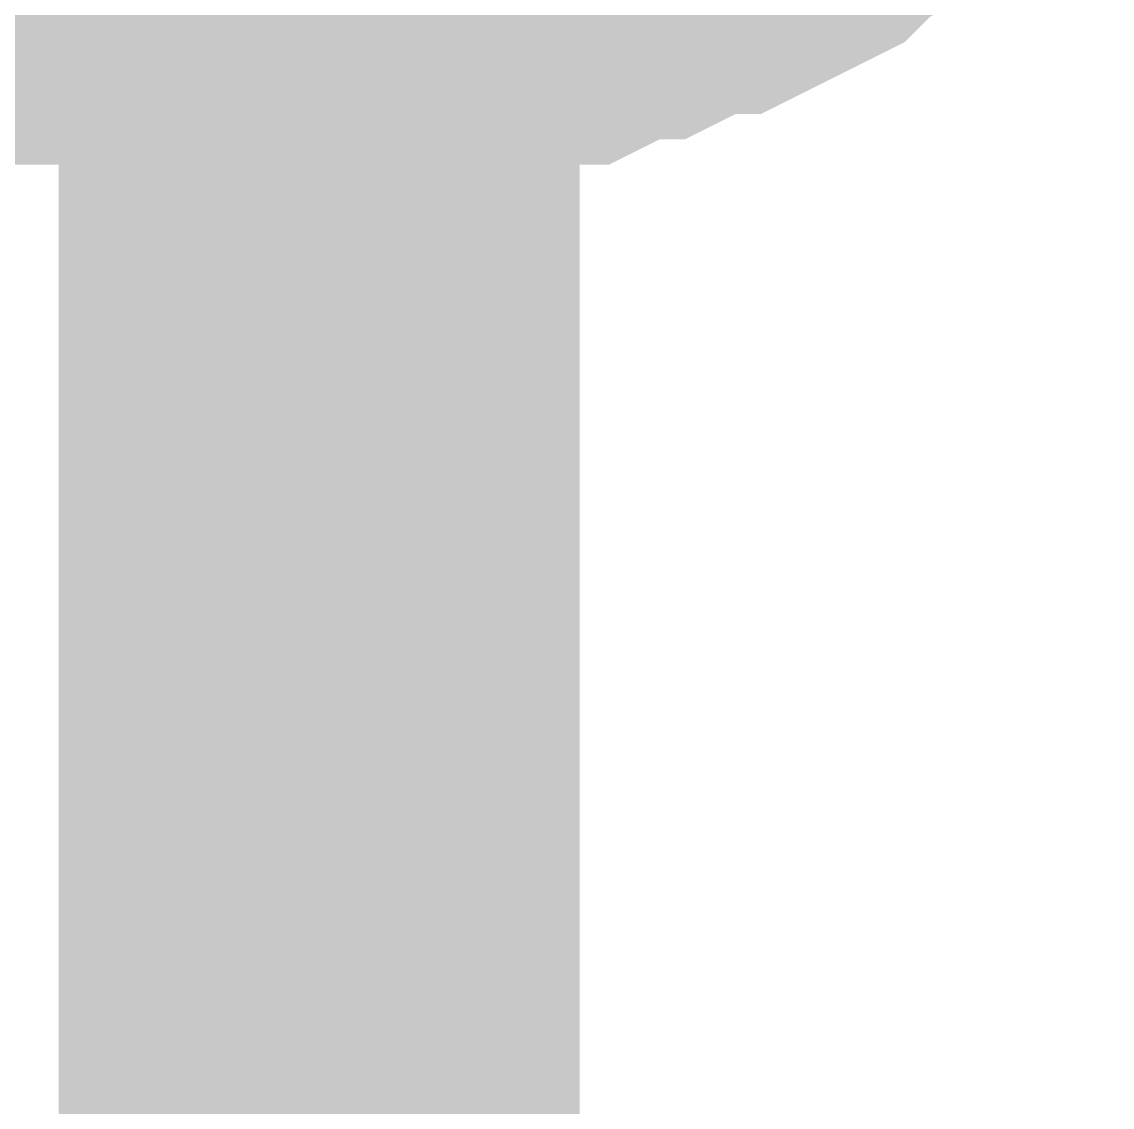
# Model space of a CAD drawing. Header units: inches. Extents: x 0 to 31.5, y 0 to 22.3.
# Drawn here: x 16.4931 to 16.51779, y 5.15323 to 5.17782 of the extents above; entities that cross this region are included whole.
import ezdxf

# ---------------------------------------------------------------- set-up
doc = ezdxf.new("R2010")
doc.units = ezdxf.units.IN
doc.header["$MEASUREMENT"] = 0
doc.layers.add('Sheet', color=255, linetype='Continuous')

msp = doc.modelspace()

# ---------------------------------------------------------------- linework, layer by layer
at = {"layer": 'Sheet'}
for points in [[(16.499836, 5.099506, 0.0118, 0.0118, 0), (16.499836, 5.200003, 0.0118, 0.0118, 0)], [(16.499836, 5.179903, 0.0118, 0.0118, 0), (16.498688, 5.179903, 0.0118, 0.0118, 0), (16.497539, 5.179903, 0.0118, 0.0118, 0), (16.496965, 5.179903, 0.0118, 0.0118, 0), (16.495817, 5.180477, 0.0118, 0.0118, 0), (16.494669, 5.180477, 0.0118, 0.0118, 0), (16.494094, 5.181052, 0.0118, 0.0118, 0), (16.492946, 5.181052, 0.0118, 0.0118, 0), (16.492372, 5.181626, 0.0118, 0.0118, 0), (16.491224, 5.181626, 0.0118, 0.0118, 0), (16.49065, 5.1822, 0.0118, 0.0118, 0), (16.489501, 5.182775, 0.0118, 0.0118, 0), (16.488927, 5.183349, 0.0118, 0.0118, 0), (16.488353, 5.183923, 0.0118, 0.0118, 0), (16.487205, 5.184497, 0.0118, 0.0118, 0), (16.486631, 5.185072, 0.0118, 0.0118, 0)], [(16.499836, 5.179903, 0.0118, 0.0118, 0), (16.498688, 5.179903, 0.0118, 0.0118, 0), (16.497539, 5.179903, 0.0118, 0.0118, 0), (16.496965, 5.179903, 0.0118, 0.0118, 0), (16.495817, 5.180477, 0.0118, 0.0118, 0), (16.494669, 5.180477, 0.0118, 0.0118, 0), (16.494094, 5.181052, 0.0118, 0.0118, 0), (16.492946, 5.181052, 0.0118, 0.0118, 0), (16.492372, 5.181626, 0.0118, 0.0118, 0), (16.491224, 5.181626, 0.0118, 0.0118, 0), (16.49065, 5.1822, 0.0118, 0.0118, 0), (16.489501, 5.182775, 0.0118, 0.0118, 0), (16.488927, 5.183349, 0.0118, 0.0118, 0), (16.488353, 5.183923, 0.0118, 0.0118, 0), (16.487205, 5.184497, 0.0118, 0.0118, 0), (16.486631, 5.185072, 0.0118, 0.0118, 0)], [(16.499836, 5.179903, 0.0118, 0.0118, 0), (16.498688, 5.179903, 0.0118, 0.0118, 0), (16.497539, 5.179903, 0.0118, 0.0118, 0), (16.496965, 5.179903, 0.0118, 0.0118, 0), (16.495817, 5.180477, 0.0118, 0.0118, 0), (16.494669, 5.180477, 0.0118, 0.0118, 0), (16.494094, 5.181052, 0.0118, 0.0118, 0), (16.492946, 5.181052, 0.0118, 0.0118, 0), (16.492372, 5.181626, 0.0118, 0.0118, 0), (16.491224, 5.181626, 0.0118, 0.0118, 0), (16.49065, 5.1822, 0.0118, 0.0118, 0), (16.489501, 5.182775, 0.0118, 0.0118, 0), (16.488927, 5.183349, 0.0118, 0.0118, 0), (16.488353, 5.183923, 0.0118, 0.0118, 0), (16.487205, 5.184497, 0.0118, 0.0118, 0), (16.486631, 5.185072, 0.0118, 0.0118, 0)], [(16.499836, 5.179903, 0.0118, 0.0118, 0), (16.498688, 5.179903, 0.0118, 0.0118, 0), (16.497539, 5.179903, 0.0118, 0.0118, 0), (16.496965, 5.179903, 0.0118, 0.0118, 0), (16.495817, 5.180477, 0.0118, 0.0118, 0), (16.494669, 5.180477, 0.0118, 0.0118, 0), (16.494094, 5.181052, 0.0118, 0.0118, 0), (16.492946, 5.181052, 0.0118, 0.0118, 0), (16.492372, 5.181626, 0.0118, 0.0118, 0), (16.491224, 5.181626, 0.0118, 0.0118, 0), (16.49065, 5.1822, 0.0118, 0.0118, 0), (16.489501, 5.182775, 0.0118, 0.0118, 0), (16.488927, 5.183349, 0.0118, 0.0118, 0), (16.488353, 5.183923, 0.0118, 0.0118, 0), (16.487205, 5.184497, 0.0118, 0.0118, 0), (16.486631, 5.185072, 0.0118, 0.0118, 0)], [(16.499836, 5.179903, 0.0118, 0.0118, 0), (16.498688, 5.179903, 0.0118, 0.0118, 0), (16.497539, 5.179903, 0.0118, 0.0118, 0), (16.496965, 5.179903, 0.0118, 0.0118, 0), (16.495817, 5.180477, 0.0118, 0.0118, 0), (16.494669, 5.180477, 0.0118, 0.0118, 0), (16.494094, 5.181052, 0.0118, 0.0118, 0), (16.492946, 5.181052, 0.0118, 0.0118, 0), (16.492372, 5.181626, 0.0118, 0.0118, 0), (16.491224, 5.181626, 0.0118, 0.0118, 0), (16.49065, 5.1822, 0.0118, 0.0118, 0), (16.489501, 5.182775, 0.0118, 0.0118, 0), (16.488927, 5.183349, 0.0118, 0.0118, 0), (16.488353, 5.183923, 0.0118, 0.0118, 0), (16.487205, 5.184497, 0.0118, 0.0118, 0), (16.486631, 5.185072, 0.0118, 0.0118, 0)], [(16.499836, 5.179903, 0.0118, 0.0118, 0), (16.498688, 5.179903, 0.0118, 0.0118, 0), (16.497539, 5.179903, 0.0118, 0.0118, 0), (16.496965, 5.179903, 0.0118, 0.0118, 0), (16.495817, 5.180477, 0.0118, 0.0118, 0), (16.494669, 5.180477, 0.0118, 0.0118, 0), (16.494094, 5.181052, 0.0118, 0.0118, 0), (16.492946, 5.181052, 0.0118, 0.0118, 0), (16.492372, 5.181626, 0.0118, 0.0118, 0), (16.491224, 5.181626, 0.0118, 0.0118, 0), (16.49065, 5.1822, 0.0118, 0.0118, 0), (16.489501, 5.182775, 0.0118, 0.0118, 0), (16.488927, 5.183349, 0.0118, 0.0118, 0), (16.488353, 5.183923, 0.0118, 0.0118, 0), (16.487205, 5.184497, 0.0118, 0.0118, 0), (16.486631, 5.185072, 0.0118, 0.0118, 0)], [(16.499836, 5.179903, 0.0118, 0.0118, 0), (16.498688, 5.179903, 0.0118, 0.0118, 0), (16.497539, 5.179903, 0.0118, 0.0118, 0), (16.496965, 5.179903, 0.0118, 0.0118, 0), (16.495817, 5.180477, 0.0118, 0.0118, 0), (16.494669, 5.180477, 0.0118, 0.0118, 0), (16.494094, 5.181052, 0.0118, 0.0118, 0), (16.492946, 5.181052, 0.0118, 0.0118, 0), (16.492372, 5.181626, 0.0118, 0.0118, 0), (16.491224, 5.181626, 0.0118, 0.0118, 0), (16.49065, 5.1822, 0.0118, 0.0118, 0), (16.489501, 5.182775, 0.0118, 0.0118, 0), (16.488927, 5.183349, 0.0118, 0.0118, 0), (16.488353, 5.183923, 0.0118, 0.0118, 0), (16.487205, 5.184497, 0.0118, 0.0118, 0), (16.486631, 5.185072, 0.0118, 0.0118, 0)], [(16.499836, 5.179903, 0.0118, 0.0118, 0), (16.498688, 5.179903, 0.0118, 0.0118, 0), (16.497539, 5.179903, 0.0118, 0.0118, 0), (16.496965, 5.179903, 0.0118, 0.0118, 0), (16.495817, 5.180477, 0.0118, 0.0118, 0), (16.494669, 5.180477, 0.0118, 0.0118, 0), (16.494094, 5.181052, 0.0118, 0.0118, 0), (16.492946, 5.181052, 0.0118, 0.0118, 0), (16.492372, 5.181626, 0.0118, 0.0118, 0), (16.491224, 5.181626, 0.0118, 0.0118, 0), (16.49065, 5.1822, 0.0118, 0.0118, 0), (16.489501, 5.182775, 0.0118, 0.0118, 0), (16.488927, 5.183349, 0.0118, 0.0118, 0), (16.488353, 5.183923, 0.0118, 0.0118, 0), (16.487205, 5.184497, 0.0118, 0.0118, 0), (16.486631, 5.185072, 0.0118, 0.0118, 0)], [(16.511893, 5.183923, 0.0118, 0.0118, 0), (16.511319, 5.183349, 0.0118, 0.0118, 0), (16.510171, 5.182775, 0.0118, 0.0118, 0), (16.509596, 5.1822, 0.0118, 0.0118, 0), (16.508448, 5.181626, 0.0118, 0.0118, 0), (16.507874, 5.181626, 0.0118, 0.0118, 0), (16.506726, 5.181052, 0.0118, 0.0118, 0), (16.506152, 5.181052, 0.0118, 0.0118, 0), (16.505003, 5.180477, 0.0118, 0.0118, 0), (16.503855, 5.180477, 0.0118, 0.0118, 0), (16.502707, 5.179903, 0.0118, 0.0118, 0), (16.502133, 5.179903, 0.0118, 0.0118, 0), (16.500984, 5.179903, 0.0118, 0.0118, 0), (16.499836, 5.179903, 0.0118, 0.0118, 0)], [(16.511893, 5.183923, 0.0118, 0.0118, 0), (16.511319, 5.183349, 0.0118, 0.0118, 0), (16.510171, 5.182775, 0.0118, 0.0118, 0), (16.509596, 5.1822, 0.0118, 0.0118, 0), (16.508448, 5.181626, 0.0118, 0.0118, 0), (16.507874, 5.181626, 0.0118, 0.0118, 0), (16.506726, 5.181052, 0.0118, 0.0118, 0), (16.506152, 5.181052, 0.0118, 0.0118, 0), (16.505003, 5.180477, 0.0118, 0.0118, 0), (16.503855, 5.180477, 0.0118, 0.0118, 0), (16.502707, 5.179903, 0.0118, 0.0118, 0), (16.502133, 5.179903, 0.0118, 0.0118, 0), (16.500984, 5.179903, 0.0118, 0.0118, 0), (16.499836, 5.179903, 0.0118, 0.0118, 0)], [(16.511893, 5.183923, 0.0118, 0.0118, 0), (16.511319, 5.183349, 0.0118, 0.0118, 0), (16.510171, 5.182775, 0.0118, 0.0118, 0), (16.509596, 5.1822, 0.0118, 0.0118, 0), (16.508448, 5.181626, 0.0118, 0.0118, 0), (16.507874, 5.181626, 0.0118, 0.0118, 0), (16.506726, 5.181052, 0.0118, 0.0118, 0), (16.506152, 5.181052, 0.0118, 0.0118, 0), (16.505003, 5.180477, 0.0118, 0.0118, 0), (16.503855, 5.180477, 0.0118, 0.0118, 0), (16.502707, 5.179903, 0.0118, 0.0118, 0), (16.502133, 5.179903, 0.0118, 0.0118, 0), (16.500984, 5.179903, 0.0118, 0.0118, 0), (16.499836, 5.179903, 0.0118, 0.0118, 0)], [(16.511893, 5.183923, 0.0118, 0.0118, 0), (16.511319, 5.183349, 0.0118, 0.0118, 0), (16.510171, 5.182775, 0.0118, 0.0118, 0), (16.509596, 5.1822, 0.0118, 0.0118, 0), (16.508448, 5.181626, 0.0118, 0.0118, 0), (16.507874, 5.181626, 0.0118, 0.0118, 0), (16.506726, 5.181052, 0.0118, 0.0118, 0), (16.506152, 5.181052, 0.0118, 0.0118, 0), (16.505003, 5.180477, 0.0118, 0.0118, 0), (16.503855, 5.180477, 0.0118, 0.0118, 0), (16.502707, 5.179903, 0.0118, 0.0118, 0), (16.502133, 5.179903, 0.0118, 0.0118, 0), (16.500984, 5.179903, 0.0118, 0.0118, 0), (16.499836, 5.179903, 0.0118, 0.0118, 0)], [(16.511893, 5.183923, 0.0118, 0.0118, 0), (16.511319, 5.183349, 0.0118, 0.0118, 0), (16.510171, 5.182775, 0.0118, 0.0118, 0), (16.509596, 5.1822, 0.0118, 0.0118, 0), (16.508448, 5.181626, 0.0118, 0.0118, 0), (16.507874, 5.181626, 0.0118, 0.0118, 0), (16.506726, 5.181052, 0.0118, 0.0118, 0), (16.506152, 5.181052, 0.0118, 0.0118, 0), (16.505003, 5.180477, 0.0118, 0.0118, 0), (16.503855, 5.180477, 0.0118, 0.0118, 0), (16.502707, 5.179903, 0.0118, 0.0118, 0), (16.502133, 5.179903, 0.0118, 0.0118, 0), (16.500984, 5.179903, 0.0118, 0.0118, 0), (16.499836, 5.179903, 0.0118, 0.0118, 0)], [(16.511893, 5.183923, 0.0118, 0.0118, 0), (16.511319, 5.183349, 0.0118, 0.0118, 0), (16.510171, 5.182775, 0.0118, 0.0118, 0), (16.509596, 5.1822, 0.0118, 0.0118, 0), (16.508448, 5.181626, 0.0118, 0.0118, 0), (16.507874, 5.181626, 0.0118, 0.0118, 0), (16.506726, 5.181052, 0.0118, 0.0118, 0), (16.506152, 5.181052, 0.0118, 0.0118, 0), (16.505003, 5.180477, 0.0118, 0.0118, 0), (16.503855, 5.180477, 0.0118, 0.0118, 0), (16.502707, 5.179903, 0.0118, 0.0118, 0), (16.502133, 5.179903, 0.0118, 0.0118, 0), (16.500984, 5.179903, 0.0118, 0.0118, 0), (16.499836, 5.179903, 0.0118, 0.0118, 0)], [(16.511893, 5.183923, 0.0118, 0.0118, 0), (16.511319, 5.183349, 0.0118, 0.0118, 0), (16.510171, 5.182775, 0.0118, 0.0118, 0), (16.509596, 5.1822, 0.0118, 0.0118, 0), (16.508448, 5.181626, 0.0118, 0.0118, 0), (16.507874, 5.181626, 0.0118, 0.0118, 0), (16.506726, 5.181052, 0.0118, 0.0118, 0), (16.506152, 5.181052, 0.0118, 0.0118, 0), (16.505003, 5.180477, 0.0118, 0.0118, 0), (16.503855, 5.180477, 0.0118, 0.0118, 0), (16.502707, 5.179903, 0.0118, 0.0118, 0), (16.502133, 5.179903, 0.0118, 0.0118, 0), (16.500984, 5.179903, 0.0118, 0.0118, 0), (16.499836, 5.179903, 0.0118, 0.0118, 0)], [(16.511893, 5.183923, 0.0118, 0.0118, 0), (16.511319, 5.183349, 0.0118, 0.0118, 0), (16.510171, 5.182775, 0.0118, 0.0118, 0), (16.509596, 5.1822, 0.0118, 0.0118, 0), (16.508448, 5.181626, 0.0118, 0.0118, 0), (16.507874, 5.181626, 0.0118, 0.0118, 0), (16.506726, 5.181052, 0.0118, 0.0118, 0), (16.506152, 5.181052, 0.0118, 0.0118, 0), (16.505003, 5.180477, 0.0118, 0.0118, 0), (16.503855, 5.180477, 0.0118, 0.0118, 0), (16.502707, 5.179903, 0.0118, 0.0118, 0), (16.502133, 5.179903, 0.0118, 0.0118, 0), (16.500984, 5.179903, 0.0118, 0.0118, 0), (16.499836, 5.179903, 0.0118, 0.0118, 0)]]:
    msp.add_lwpolyline(points, format="xyseb", dxfattribs=at)

doc.saveas('drawing.dxf')
